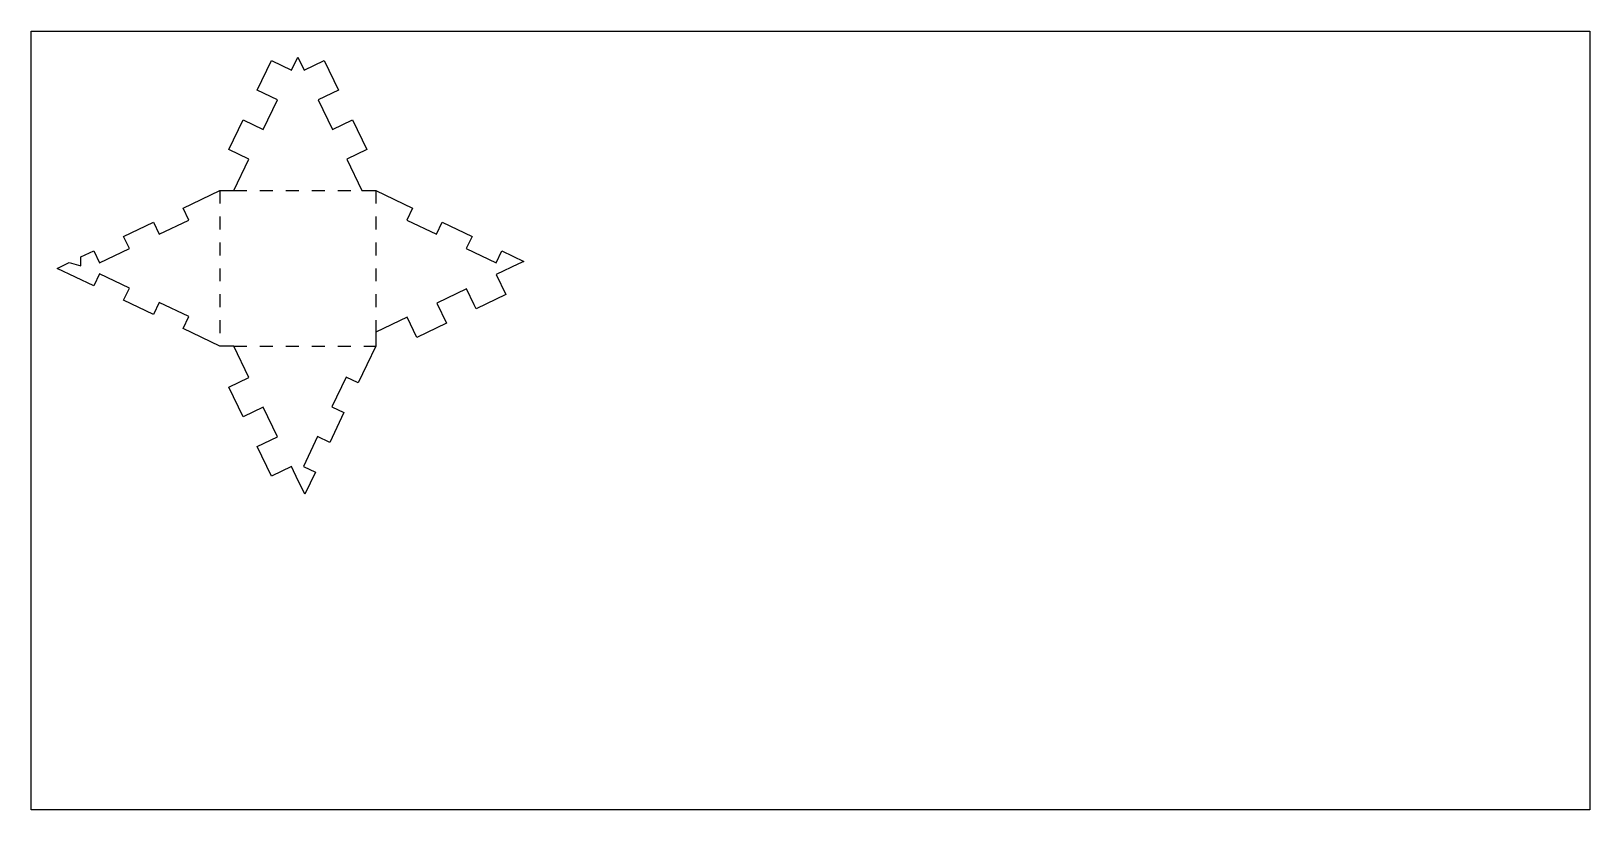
# Model space of a CAD drawing. Header units: metres. Extents: x 0 to 600, y 0 to 300.
import ezdxf

# ---------------------------------------------------------------- set-up
doc = ezdxf.new("R2010")
doc.units = ezdxf.units.M

msp = doc.modelspace()

# ---------------------------------------------------------------- linework, layer by layer
at = {"layer": '1'}
for p, q in [((87.039063, 277.276614), (92.524059, 288.731082)), ((92.524059, 288.731082), (100.266792, 285.023458)), ((101.270158, 287.118813), (101.726382, 288.071558)), ((101.726382, 288.071558), (102.64982, 290)), ((102.64982, 290), (105.032848, 285.023457)), ((105.032848, 285.023457), (112.775581, 288.731082)), ((112.775581, 288.731082), (118.260577, 277.276614)), ((100.266792, 285.023458), (101.270158, 287.118813)), ((94.781796, 273.56899), (87.039063, 277.276614)), ((118.260577, 277.276614), (110.517844, 273.56899)), ((89.2968, 262.114523), (94.781796, 273.56899)), ((110.517844, 273.56899), (116.00284, 262.114523)), ((76.069071, 254.36768), (81.554067, 265.822147)), ((81.554067, 265.822147), (89.2968, 262.114523)), ((116.00284, 262.114523), (123.745573, 265.822147)), ((123.745573, 265.822147), (129.230569, 254.36768)), ((83.811804, 250.660056), (76.069071, 254.36768)), ((129.230569, 254.36768), (121.487836, 250.660056)), ((78.045803, 238.618757), (83.811804, 250.660056)), ((121.487836, 250.660056), (127.253838, 238.618757)), ((58.506611, 231.846251), (72.64982, 238.618757)), ((72.64982, 238.618757), (78.045803, 238.618757)), ((127.253838, 238.618757), (132.64982, 238.618757)), ((132.64982, 238.618757), (146.79303, 231.846251)), ((60.72517, 227.213175), (58.506611, 231.846251)), ((146.79303, 231.846251), (144.574471, 227.213175)), ((35.597677, 220.876259), (47.052144, 226.361255)), ((47.052144, 226.361255), (49.270702, 221.728179)), ((49.270702, 221.728179), (60.72517, 227.213175)), ((144.574471, 227.213175), (156.028938, 221.728179)), ((156.028938, 221.728179), (158.247497, 226.361255)), ((158.247497, 226.361255), (169.701964, 220.876259)), ((26.361768, 210.758187), (37.816235, 216.243183)), ((37.816235, 216.243183), (35.597677, 220.876259)), ((169.701964, 220.876259), (167.483406, 216.243183)), ((167.483406, 216.243183), (178.937873, 210.758187)), ((10, 208.618757), (14.583334, 210.813497)), ((14.583334, 210.813497), (19.166666, 209.625262)), ((19.166666, 213.008235), (24.143209, 215.391263)), ((19.166666, 209.625262), (19.166666, 213.008235)), ((24.143209, 215.391263), (26.361768, 210.758187)), ((178.937873, 210.758187), (181.156431, 215.391263)), ((187.560412, 210.308794), (179.05452, 206.235729)), ((181.156431, 215.391263), (189.665352, 211.316749)), ((187.563441, 210.310244), (187.560412, 210.308794)), ((189.665352, 211.316749), (187.563441, 210.310244)), ((24.143209, 201.846251), (10, 208.618757)), ((26.361768, 206.479328), (24.143209, 201.846251)), ((37.816235, 200.994332), (26.361768, 206.479328)), ((179.05452, 206.235729), (182.762145, 198.492996)), ((35.597677, 196.361255), (37.816235, 200.994332)), ((167.600053, 200.750733), (156.145586, 195.265737)), ((170.591457, 194.503703), (167.600053, 200.750733)), ((182.762145, 198.492996), (171.307677, 193.008)), ((47.052144, 190.876259), (35.597677, 196.361255)), ((49.270702, 195.509336), (47.052144, 190.876259)), ((60.72517, 190.02434), (49.270702, 195.509336)), ((156.145586, 195.265737), (159.85321, 187.523004)), ((171.307677, 193.008), (170.591457, 194.503703)), ((58.506611, 185.391263), (60.72517, 190.02434)), ((144.691119, 189.780741), (132.64982, 184.01474)), ((148.398743, 182.038008), (144.691119, 189.780741)), ((159.85321, 187.523004), (148.398743, 182.038008)), ((72.64982, 178.618757), (58.506611, 185.391263)), ((132.64982, 184.01474), (132.64982, 178.618757)), ((78.045803, 178.618757), (72.64982, 178.618757)), ((83.811804, 166.577459), (78.045803, 178.618757)), ((132.64982, 178.618757), (129.230569, 171.478242)), ((129.230569, 171.478242), (125.877314, 164.475548)), ((76.069071, 162.869835), (83.811804, 166.577459)), ((81.554067, 151.415367), (76.069071, 162.869835)), ((121.244238, 166.694107), (115.759242, 155.239639)), ((125.877314, 164.475548), (121.244238, 166.694107)), ((89.2968, 155.122992), (81.554067, 151.415367)), ((94.781796, 143.668524), (89.2968, 155.122992)), ((120.392318, 153.021081), (114.907322, 141.566614)), ((115.759242, 155.239639), (120.392318, 153.021081)), ((87.039063, 139.9609), (94.781796, 143.668524)), ((92.524059, 128.506433), (87.039063, 139.9609)), ((110.274246, 143.785172), (104.78925, 132.330705)), ((114.907322, 141.566614), (110.274246, 143.785172)), ((100.266792, 132.214057), (92.524059, 128.506433)), ((101.020108, 130.640886), (100.266792, 132.214057)), ((104.78925, 132.330705), (109.422326, 130.112146)), ((102.0583, 128.472802), (101.020108, 130.640886)), ((105.347812, 121.603226), (102.0583, 128.472802)), ((109.422326, 130.112146), (105.347812, 121.603226))]:
    msp.add_line(p, q, dxfattribs=at)
at = {"layer": 'fold-line'}
for p, q in [((72.64982, 238.618757), (72.64982, 233.618757)), ((78.045803, 238.618757), (83.045803, 238.618757)), ((88.045803, 238.618757), (93.045803, 238.618757)), ((98.045803, 238.618757), (103.045803, 238.618757)), ((108.045803, 238.618757), (113.045803, 238.618757)), ((118.045803, 238.618757), (123.045803, 238.618757)), ((132.64982, 238.618757), (132.64982, 233.618757)), ((72.64982, 228.618757), (72.64982, 223.618757)), ((132.64982, 228.618757), (132.64982, 223.618757)), ((72.64982, 218.618757), (72.64982, 213.618757)), ((132.64982, 218.618757), (132.64982, 213.618757)), ((72.64982, 208.618757), (72.64982, 203.618757)), ((132.64982, 208.618757), (132.64982, 203.618757)), ((72.64982, 198.618757), (72.64982, 193.618757)), ((132.64982, 198.618757), (132.64982, 193.618757)), ((72.64982, 188.618757), (72.64982, 183.618757)), ((132.64982, 188.618757), (132.64982, 184.01474)), ((78.045803, 178.618757), (83.045803, 178.618757)), ((88.045803, 178.618757), (93.045803, 178.618757)), ((98.045803, 178.618757), (103.045803, 178.618757)), ((108.045803, 178.618757), (113.045803, 178.618757)), ((118.045803, 178.618757), (123.045803, 178.618757)), ((128.045803, 178.618757), (132.64982, 178.618757))]:
    msp.add_line(p, q, dxfattribs=at)
at = {"layer": 'sheet_boundary'}
for p, q in [((0, 300), (600, 300)), ((0, 0), (0, 300)), ((600, 300), (600, 0)), ((600, 0), (0, 0))]:
    msp.add_line(p, q, dxfattribs=at)

doc.saveas('drawing.dxf')
